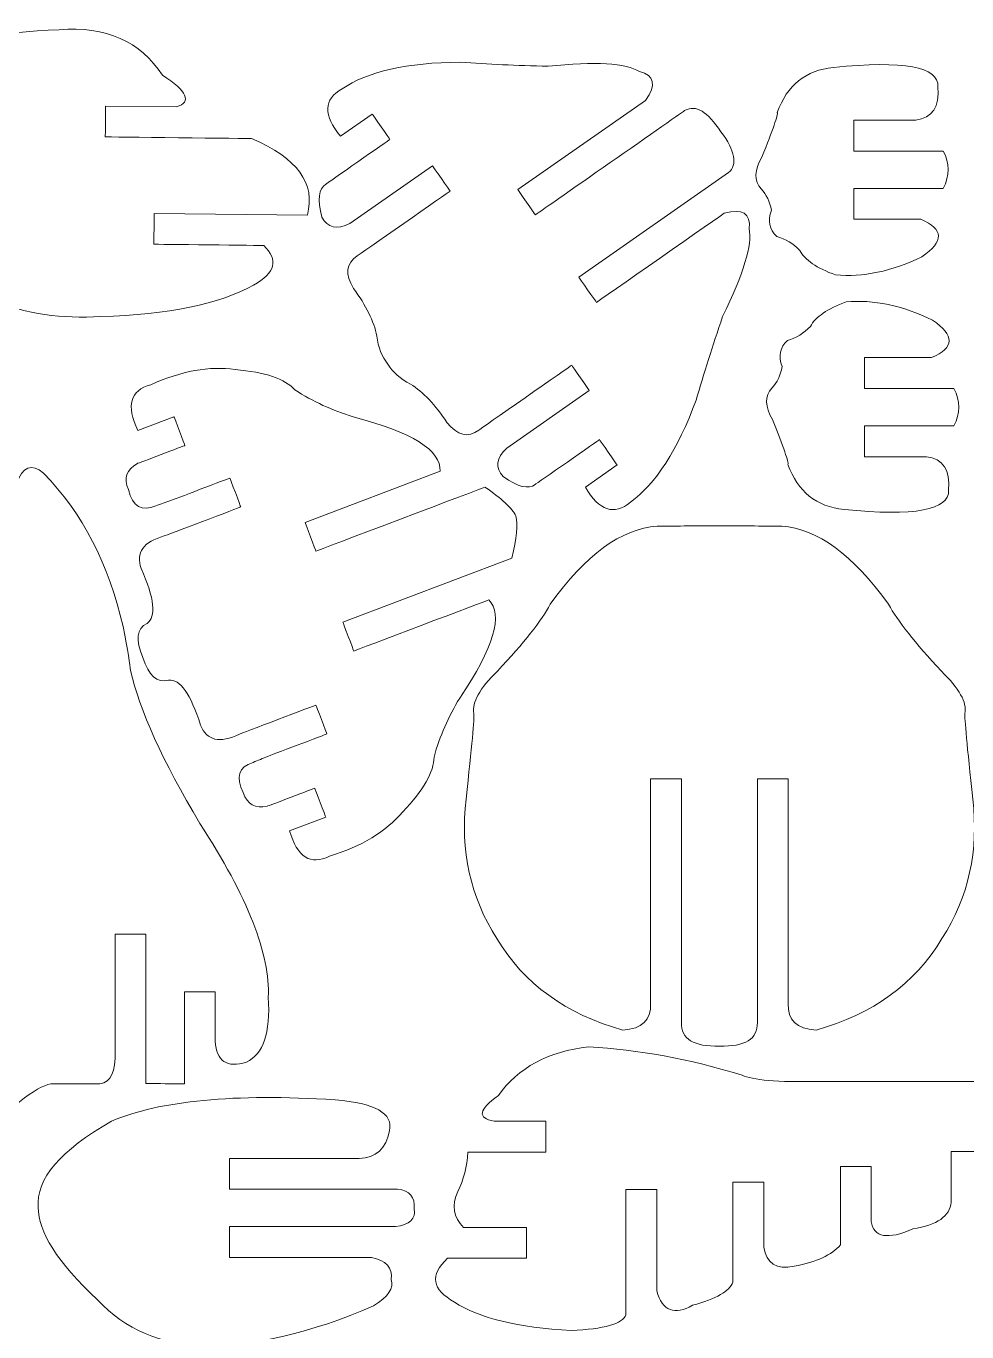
# Model space of a CAD drawing. Header units: inches. Extents: x -288 to 1, y -75 to 219.
# Drawn here: x -219.1 to -134.6, y 101.5 to 218.7 of the extents above; entities that cross this region are included whole.
import ezdxf

# ---------------------------------------------------------------- set-up
doc = ezdxf.new("R2010")
doc.units = ezdxf.units.IN
doc.header["$MEASUREMENT"] = 0
doc.layers.add('Layer 1', color=7, linetype='Continuous')

msp = doc.modelspace()

# ---------------------------------------------------------------- linework, layer by layer
at = {"layer": 'Layer 1', "color": 1, "lineweight": 9}
for points, knots in [([(-205.6208, 211.4688), (-204.2231, 211.9169), (-204.6444, 212.8649), (-206.8851, 214.3128), (-206.8851, 214.3128), (-208.8675, 217.356), (-211.9574, 218.7175), (-216.1552, 218.3967), (-216.1552, 218.3967), (-221.4661, 218.1868), (-226.564, 217.3449), (-231.4497, 215.8712), (-231.4497, 215.8712), (-232.5081, 215.4179), (-234.3127, 215.2085), (-236.864, 215.2428)], [0, 0, 0, 0, 0.25, 0.25, 0.25, 0.25000001, 0.5, 0.5, 0.5, 0.50000001, 0.75, 0.75, 0.75, 0.75000001, 1, 1, 1, 1]), ([(-163.5024, 212.0515), (-162.5104, 213.4413), (-162.6905, 214.301), (-164.0435, 214.6314), (-164.0435, 214.6314), (-165.2705, 215.3961), (-168.0092, 215.558), (-172.2598, 215.1169), (-172.2598, 215.1169), (-175.0752, 215.1788), (-177.6964, 215.2981), (-180.1233, 215.4747), (-180.1233, 215.4747), (-184.9073, 215.4483), (-188.4506, 214.6512), (-190.7534, 213.083)], [0, 0, 0, 0, 0.25, 0.25, 0.25, 0.25000001, 0.5, 0.5, 0.5, 0.50000001, 0.75, 0.75, 0.75, 0.75000001, 1, 1, 1, 1]), ([(-138.7749, 201.3736), (-136.698, 200.5054), (-136.6658, 199.3833), (-138.6791, 198.0078), (-138.6791, 198.0078), (-141.3952, 196.6952), (-143.9837, 196.1508), (-146.4446, 196.3749), (-146.4446, 196.3749), (-148.1223, 196.9829), (-149.193, 197.7196), (-149.6563, 198.5841), (-149.6563, 198.5841), (-150.2475, 199.1924), (-150.9346, 199.6087), (-151.7174, 199.8329), (-151.7174, 199.8329), (-152.3887, 200.4573), (-152.5485, 201.2419), (-152.1968, 202.1862), (-152.1968, 202.1862), (-152.3406, 202.9544), (-152.6443, 203.595), (-153.1077, 204.1074), (-153.1077, 204.1074), (-153.7628, 204.8276), (-153.7467, 205.7721), (-153.0596, 206.9411), (-153.0596, 206.9411), (-152.0534, 209.4383), (-151.5897, 210.7832), (-151.6695, 210.9755), (-151.6695, 210.9755), (-150.791, 213.4084), (-149.113, 214.7533), (-146.6363, 215.0096), (-146.6363, 215.0096), (-140.309, 215.6498), (-137.1771, 215.0737), (-137.241, 213.2807), (-137.241, 213.2807), (-137.0882, 211.4663), (-137.7521, 210.463), (-139.2332, 210.2707)], [0, 0, 0, 0, 0.09090909, 0.09090909, 0.09090909, 0.0909091, 0.18181818, 0.18181818, 0.18181818, 0.18181819, 0.27272727, 0.27272727, 0.27272727, 0.27272728, 0.36363636, 0.36363636, 0.36363636, 0.36363637, 0.45454545, 0.45454545, 0.45454545, 0.45454546, 0.54545455, 0.54545455, 0.54545455, 0.54545456, 0.63636364, 0.63636364, 0.63636364, 0.63636365, 0.72727273, 0.72727273, 0.72727273, 0.72727274, 0.81818182, 0.81818182, 0.81818182, 0.81818183, 0.90909091, 0.90909091, 0.90909091, 0.90909092, 1, 1, 1, 1]), ([(-205.6208, 211.4688), (-205.6208, 211.4688), (-211.9825, 211.5399), (-211.9825, 211.5399), (-211.9825, 211.5399), (-211.9825, 211.5399), (-212.0138, 208.7703), (-212.0138, 208.7703), (-212.0138, 208.7703), (-212.0138, 208.7703), (-198.8821, 208.6237), (-198.8821, 208.6237)], [0, 0, 0, 0, 0.33333333, 0.33333333, 0.33333333, 0.33333334, 0.66666667, 0.66666667, 0.66666667, 0.66666668, 1, 1, 1, 1]), ([(-163.5024, 212.0515), (-163.5024, 212.0515), (-174.9782, 204.0426), (-174.9782, 204.0426), (-174.9782, 204.0426), (-174.9782, 204.0426), (-173.3938, 201.7724), (-173.3938, 201.7724), (-173.3938, 201.7724), (-173.3938, 201.7724), (-159.9487, 211.1558), (-159.9487, 211.1558)], [0, 0, 0, 0, 0.33333333, 0.33333333, 0.33333333, 0.33333334, 0.66666667, 0.66666667, 0.66666667, 0.66666668, 1, 1, 1, 1]), ([(-190.8862, 208.8256), (-190.8862, 208.8256), (-188.037, 210.814), (-188.037, 210.814), (-188.037, 210.814), (-188.037, 210.814), (-186.4526, 208.5438), (-186.4526, 208.5438), (-186.4526, 208.5438), (-186.4526, 208.5438), (-192.2162, 204.5214), (-192.2162, 204.5214)], [0, 0, 0, 0, 0.33333333, 0.33333333, 0.33333333, 0.33333334, 0.66666667, 0.66666667, 0.66666667, 0.66666668, 1, 1, 1, 1]), ([(-136.7616, 207.5022), (-136.7616, 207.5022), (-144.7935, 207.5022), (-144.7935, 207.5022), (-144.7935, 207.5022), (-144.7935, 207.5022), (-144.7935, 210.2707), (-144.7935, 210.2707), (-144.7935, 210.2707), (-144.7935, 210.2707), (-139.2332, 210.2707), (-139.2332, 210.2707)], [0, 0, 0, 0, 0.33333333, 0.33333333, 0.33333333, 0.33333334, 0.66666667, 0.66666667, 0.66666667, 0.66666668, 1, 1, 1, 1]), ([(-190.047, 200.9939), (-190.047, 200.9939), (-182.6294, 206.1705), (-182.6294, 206.1705), (-182.6294, 206.1705), (-182.6294, 206.1705), (-181.045, 203.9002), (-181.045, 203.9002), (-181.045, 203.9002), (-181.045, 203.9002), (-189.3884, 198.0775), (-189.3884, 198.0775)], [0, 0, 0, 0, 0.33333333, 0.33333333, 0.33333333, 0.33333334, 0.66666667, 0.66666667, 0.66666667, 0.66666668, 1, 1, 1, 1]), ([(-156.0461, 205.5637), (-156.0461, 205.5637), (-169.4914, 196.1807), (-169.4914, 196.1807), (-169.4914, 196.1807), (-169.4914, 196.1807), (-167.907, 193.9104), (-167.907, 193.9104), (-167.907, 193.9104), (-167.907, 193.9104), (-156.4312, 201.9192), (-156.4312, 201.9192)], [0, 0, 0, 0, 0.33333333, 0.33333333, 0.33333333, 0.33333334, 0.66666667, 0.66666667, 0.66666667, 0.66666668, 1, 1, 1, 1]), ([(-192.2162, 204.5214), (-192.8589, 204.1275), (-192.9727, 203.1438), (-192.5582, 201.5704), (-192.5582, 201.5704), (-192.04, 200.6041), (-191.2028, 200.4118), (-190.047, 200.9939)], [0, 0, 0, 0, 0.5, 0.5, 0.5, 0.50000001, 1, 1, 1, 1]), ([(-138.7749, 201.3736), (-138.7749, 201.3736), (-144.7935, 201.3736), (-144.7935, 201.3736), (-144.7935, 201.3736), (-144.7935, 201.3736), (-144.7935, 204.1421), (-144.7935, 204.1421), (-144.7935, 204.1421), (-144.7935, 204.1421), (-136.7616, 204.1421), (-136.7616, 204.1421)], [0, 0, 0, 0, 0.33333333, 0.33333333, 0.33333333, 0.33333334, 0.66666667, 0.66666667, 0.66666667, 0.66666668, 1, 1, 1, 1]), ([(-193.8697, 201.7456), (-193.8697, 201.7456), (-207.6256, 201.8992), (-207.6256, 201.8992), (-207.6256, 201.8992), (-207.6256, 201.8992), (-207.657, 199.1297), (-207.657, 199.1297), (-207.657, 199.1297), (-207.657, 199.1297), (-197.7901, 199.0195), (-197.7901, 199.0195)], [0, 0, 0, 0, 0.33333333, 0.33333333, 0.33333333, 0.33333334, 0.66666667, 0.66666667, 0.66666667, 0.66666668, 1, 1, 1, 1]), ([(-156.4312, 201.9192), (-154.7845, 202.3709), (-154.0397, 201.9052), (-154.1963, 200.5214), (-154.1963, 200.5214), (-153.9017, 199.1059), (-154.6945, 196.4794), (-156.5748, 192.6418), (-156.5748, 192.6418), (-157.4879, 189.9779), (-158.28, 187.4765), (-158.9515, 185.1376), (-158.9515, 185.1376), (-160.6264, 180.6563), (-162.5969, 177.6055), (-164.8632, 175.985)], [0, 0, 0, 0, 0.25, 0.25, 0.25, 0.25000001, 0.5, 0.5, 0.5, 0.50000001, 0.75, 0.75, 0.75, 0.75000001, 1, 1, 1, 1]), ([(-197.7901, 199.0195), (-196.4281, 197.7455), (-196.7297, 196.5618), (-198.6946, 195.4687), (-198.6946, 195.4687), (-201.7718, 193.7446), (-206.3444, 192.8045), (-212.4128, 192.6483), (-212.4128, 192.6483), (-215.9199, 192.416), (-219.1218, 192.8723), (-222.0188, 194.0172)], [0, 0, 0, 0, 0.33333333, 0.33333333, 0.33333333, 0.33333334, 0.66666667, 0.66666667, 0.66666667, 0.66666668, 1, 1, 1, 1]), ([(-189.3884, 198.0775), (-190.4005, 197.4158), (-190.5126, 196.4433), (-189.7243, 195.1597), (-189.7243, 195.1597), (-188.6034, 193.6376), (-187.9031, 192.2147), (-187.6238, 190.8916), (-187.6238, 190.8916), (-187.5088, 189.8592), (-187.1775, 189.0209), (-186.6304, 188.3771)], [0, 0, 0, 0, 0.33333333, 0.33333333, 0.33333333, 0.33333334, 0.66666667, 0.66666667, 0.66666667, 0.66666668, 1, 1, 1, 1]), ([(-137.8163, 188.9537), (-135.7394, 189.8219), (-135.7073, 190.944), (-137.7206, 192.3195), (-137.7206, 192.3195), (-140.4367, 193.6321), (-143.0251, 194.1765), (-145.486, 193.9524), (-145.486, 193.9524), (-147.1638, 193.3444), (-148.2345, 192.6077), (-148.6977, 191.7432), (-148.6977, 191.7432), (-149.289, 191.1349), (-149.976, 190.7186), (-150.7588, 190.4944), (-150.7588, 190.4944), (-151.4301, 189.87), (-151.5899, 189.0854), (-151.2382, 188.1411), (-151.2382, 188.1411), (-151.3821, 187.3729), (-151.6857, 186.7323), (-152.1491, 186.2199), (-152.1491, 186.2199), (-152.8043, 185.4997), (-152.7881, 184.5552), (-152.101, 183.3862), (-152.101, 183.3862), (-151.0948, 180.889), (-150.6312, 179.5441), (-150.711, 179.3518), (-150.711, 179.3518), (-149.8324, 176.9189), (-148.1545, 175.574), (-145.6778, 175.3177), (-145.6778, 175.3177), (-139.3504, 174.6775), (-136.2186, 175.2536), (-136.2824, 177.0466), (-136.2824, 177.0466), (-136.1296, 178.861), (-136.7935, 179.8643), (-138.2747, 180.0566)], [0, 0, 0, 0, 0.09090909, 0.09090909, 0.09090909, 0.0909091, 0.18181818, 0.18181818, 0.18181818, 0.18181819, 0.27272727, 0.27272727, 0.27272727, 0.27272728, 0.36363636, 0.36363636, 0.36363636, 0.36363637, 0.45454545, 0.45454545, 0.45454545, 0.45454546, 0.54545455, 0.54545455, 0.54545455, 0.54545456, 0.63636364, 0.63636364, 0.63636364, 0.63636365, 0.72727273, 0.72727273, 0.72727273, 0.72727274, 0.81818182, 0.81818182, 0.81818182, 0.81818183, 0.90909091, 0.90909091, 0.90909091, 0.90909092, 1, 1, 1, 1]), ([(-137.8163, 188.9537), (-137.8163, 188.9537), (-143.835, 188.9537), (-143.835, 188.9537), (-143.835, 188.9537), (-143.835, 188.9537), (-143.835, 186.1852), (-143.835, 186.1852), (-143.835, 186.1852), (-143.835, 186.1852), (-135.803, 186.1852), (-135.803, 186.1852)], [0, 0, 0, 0, 0.33333333, 0.33333333, 0.33333333, 0.33333334, 0.66666667, 0.66666667, 0.66666667, 0.66666668, 1, 1, 1, 1]), ([(-207.9268, 186.5118), (-205.1778, 187.7585), (-202.6555, 188.2132), (-200.36, 187.8762), (-200.36, 187.8762), (-197.6563, 187.6539), (-195.869, 187.0497), (-194.9987, 186.0642), (-194.9987, 186.0642), (-193.3661, 185.0083), (-191.6213, 184.2001), (-189.7648, 183.6397), (-189.7648, 183.6397), (-184.4464, 182.2558), (-181.8431, 180.6282), (-181.9555, 178.7571)], [0, 0, 0, 0, 0.25, 0.25, 0.25, 0.25000001, 0.5, 0.5, 0.5, 0.50000001, 0.75, 0.75, 0.75, 0.75000001, 1, 1, 1, 1]), ([(-178.4768, 182.4423), (-179.447, 181.7206), (-180.3985, 181.9508), (-181.3314, 183.1335), (-181.3314, 183.1335), (-182.3735, 184.7107), (-183.4674, 185.8588), (-184.613, 186.5774), (-184.613, 186.5774), (-185.5424, 187.0414), (-186.2149, 187.6416), (-186.6304, 188.3771)], [0, 0, 0, 0, 0.33333333, 0.33333333, 0.33333333, 0.33333334, 0.66666667, 0.66666667, 0.66666667, 0.66666668, 1, 1, 1, 1]), ([(-175.9667, 180.8181), (-175.9667, 180.8181), (-168.549, 185.9948), (-168.549, 185.9948), (-168.549, 185.9948), (-168.549, 185.9948), (-170.1334, 188.265), (-170.1334, 188.265), (-170.1334, 188.265), (-170.1334, 188.265), (-178.4768, 182.4423), (-178.4768, 182.4423)], [0, 0, 0, 0, 0.33333333, 0.33333333, 0.33333333, 0.33333334, 0.66666667, 0.66666667, 0.66666667, 0.66666668, 1, 1, 1, 1]), ([(-209.0961, 182.416), (-209.0961, 182.416), (-205.8473, 183.6478), (-205.8473, 183.6478), (-205.8473, 183.6478), (-205.8473, 183.6478), (-204.8659, 181.0591), (-204.8659, 181.0591), (-204.8659, 181.0591), (-204.8659, 181.0591), (-209.1301, 179.4424), (-209.1301, 179.4424)], [0, 0, 0, 0, 0.33333333, 0.33333333, 0.33333333, 0.33333334, 0.66666667, 0.66666667, 0.66666667, 0.66666668, 1, 1, 1, 1]), ([(-135.803, 182.8251), (-135.803, 182.8251), (-143.835, 182.8251), (-143.835, 182.8251), (-143.835, 182.8251), (-143.835, 182.8251), (-143.835, 180.0566), (-143.835, 180.0566), (-143.835, 180.0566), (-143.835, 180.0566), (-138.2747, 180.0566), (-138.2747, 180.0566)], [0, 0, 0, 0, 0.33333333, 0.33333333, 0.33333333, 0.33333334, 0.66666667, 0.66666667, 0.66666667, 0.66666668, 1, 1, 1, 1]), ([(-173.4039, 177.5652), (-173.9953, 177.0979), (-174.9579, 177.3304), (-176.2917, 178.2622), (-176.2917, 178.2622), (-177.02, 179.0819), (-176.9117, 179.9341), (-175.9667, 180.8181)], [0, 0, 0, 0, 0.5, 0.5, 0.5, 0.50000001, 1, 1, 1, 1]), ([(-168.905, 177.3289), (-168.905, 177.3289), (-166.0559, 179.3173), (-166.0559, 179.3173), (-166.0559, 179.3173), (-166.0559, 179.3173), (-167.6403, 181.5875), (-167.6403, 181.5875), (-167.6403, 181.5875), (-167.6403, 181.5875), (-173.4039, 177.5652), (-173.4039, 177.5652)], [0, 0, 0, 0, 0.33333333, 0.33333333, 0.33333333, 0.33333334, 0.66666667, 0.66666667, 0.66666667, 0.66666668, 1, 1, 1, 1]), ([(-220.0104, 177.5962), (-219.4416, 179.1566), (-218.6236, 179.4852), (-217.5564, 178.5807), (-217.5564, 178.5807), (-214.062, 174.9788), (-211.6828, 170.3841), (-210.419, 164.7968)], [0, 0, 0, 0, 0.5, 0.5, 0.5, 0.50000001, 1, 1, 1, 1]), ([(-209.1301, 179.4424), (-210.1109, 178.9125), (-210.3795, 178.131), (-209.9365, 177.0988), (-209.9365, 177.0988), (-209.5488, 175.5799), (-208.7316, 175.0951), (-207.4848, 175.6448)], [0, 0, 0, 0, 0.5, 0.5, 0.5, 0.50000001, 1, 1, 1, 1]), ([(-181.9555, 178.7571), (-181.9555, 178.7571), (-194.0799, 174.1602), (-194.0799, 174.1602), (-194.0799, 174.1602), (-194.0799, 174.1602), (-193.0984, 171.5715), (-193.0984, 171.5715), (-193.0984, 171.5715), (-193.0984, 171.5715), (-177.9202, 177.3263), (-177.9202, 177.3263)], [0, 0, 0, 0, 0.33333333, 0.33333333, 0.33333333, 0.33333334, 0.66666667, 0.66666667, 0.66666667, 0.66666668, 1, 1, 1, 1]), ([(-207.4848, 175.6448), (-207.0364, 175.8027), (-206.588, 175.9607), (-206.1398, 176.1187), (-206.1398, 176.1187), (-206.1398, 176.1187), (-200.8282, 178.1326), (-200.8282, 178.1326), (-200.8282, 178.1326), (-200.8282, 178.1326), (-199.8467, 175.544), (-199.8467, 175.544), (-199.8467, 175.544), (-199.8467, 175.544), (-206.7182, 172.9387), (-206.7182, 172.9387), (-206.7182, 172.9387), (-208.6049, 172.4123), (-209.2964, 171.4385), (-208.7925, 170.0172), (-208.7925, 170.0172), (-207.6007, 167.3249), (-207.4233, 165.6832), (-208.2608, 165.0924), (-208.2608, 165.0924), (-209.2085, 164.6113), (-209.3354, 163.5911), (-208.6416, 162.0324)], [0, 0, 0, 0, 0.14285714, 0.14285714, 0.14285714, 0.14285715, 0.28571429, 0.28571429, 0.28571429, 0.2857143, 0.42857143, 0.42857143, 0.42857143, 0.42857144, 0.57142857, 0.57142857, 0.57142857, 0.57142858, 0.71428571, 0.71428571, 0.71428571, 0.71428572, 0.85714286, 0.85714286, 0.85714286, 0.85714287, 1, 1, 1, 1]), ([(-163.0427, 130.9247), (-162.9801, 129.4679), (-163.8112, 128.6833), (-165.5368, 128.5712), (-165.5368, 128.5712), (-170.6498, 129.9959), (-174.4206, 132.7336), (-176.8493, 136.7842), (-176.8493, 136.7842), (-179.2358, 140.5073), (-180.1592, 144.6849), (-179.6191, 149.3172), (-179.6191, 149.3172), (-179.1023, 154.0581), (-178.866, 156.6206), (-178.9106, 157.004), (-178.9106, 157.004), (-179.1023, 157.9803), (-178.3991, 159.245), (-176.8014, 160.798), (-176.8014, 160.798), (-174.4206, 163.3436), (-172.8386, 165.3449), (-172.0558, 166.8017), (-172.0558, 166.8017), (-168.8603, 171.2522), (-165.6645, 173.5893), (-162.4688, 173.8139), (-162.4688, 173.8139), (-160.6009, 173.8297), (-158.7328, 173.8459), (-156.8649, 173.8618)], [0, 0, 0, 0, 0.125, 0.125, 0.125, 0.12500001, 0.25, 0.25, 0.25, 0.25000001, 0.375, 0.375, 0.375, 0.37500001, 0.5, 0.5, 0.5, 0.50000001, 0.625, 0.625, 0.625, 0.62500001, 0.75, 0.75, 0.75, 0.75000001, 0.875, 0.875, 0.875, 0.87500001, 1, 1, 1, 1]), ([(-150.687, 130.9247), (-150.7497, 129.4679), (-149.9186, 128.6833), (-148.193, 128.5712), (-148.193, 128.5712), (-143.08, 129.9959), (-139.3092, 132.7336), (-136.8805, 136.7842), (-136.8805, 136.7842), (-134.4939, 140.5073), (-133.5706, 144.6849), (-134.1107, 149.3172), (-134.1107, 149.3172), (-134.6274, 154.0581), (-134.8637, 156.6206), (-134.8192, 157.004), (-134.8192, 157.004), (-134.6274, 157.9803), (-135.3307, 159.245), (-136.9284, 160.798), (-136.9284, 160.798), (-139.3092, 163.3436), (-140.8911, 165.3449), (-141.6739, 166.8017), (-141.6739, 166.8017), (-144.8694, 171.2522), (-148.0653, 173.5893), (-151.261, 173.8139), (-151.261, 173.8139), (-153.1289, 173.8297), (-154.997, 173.8459), (-156.8649, 173.8618)], [0, 0, 0, 0, 0.125, 0.125, 0.125, 0.12500001, 0.25, 0.25, 0.25, 0.25000001, 0.375, 0.375, 0.375, 0.37500001, 0.5, 0.5, 0.5, 0.50000001, 0.625, 0.625, 0.625, 0.62500001, 0.75, 0.75, 0.75, 0.75000001, 0.875, 0.875, 0.875, 0.87500001, 1, 1, 1, 1]), ([(-175.5028, 170.9504), (-175.5028, 170.9504), (-190.681, 165.1956), (-190.681, 165.1956), (-190.681, 165.1956), (-190.681, 165.1956), (-189.6996, 162.607), (-189.6996, 162.607), (-189.6996, 162.607), (-189.6996, 162.607), (-177.5751, 167.204), (-177.5751, 167.204)], [0, 0, 0, 0, 0.33333333, 0.33333333, 0.33333333, 0.33333334, 0.66666667, 0.66666667, 0.66666667, 0.66666668, 1, 1, 1, 1]), ([(-191.8767, 144.1799), (-188.9923, 145.0691), (-186.8025, 146.401), (-185.3075, 148.1751), (-185.3075, 148.1751), (-183.4308, 150.1341), (-182.4933, 151.7714), (-182.4952, 153.0862), (-182.4952, 153.0862), (-181.973, 154.959), (-181.2026, 156.7208), (-180.1844, 158.3712), (-180.1844, 158.3712), (-177.1203, 162.9333), (-176.2505, 165.8778), (-177.5751, 167.204)], [0, 0, 0, 0, 0.25, 0.25, 0.25, 0.25000001, 0.5, 0.5, 0.5, 0.50000001, 0.75, 0.75, 0.75, 0.75000001, 1, 1, 1, 1]), ([(-210.419, 164.7968), (-210.0035, 162.6513), (-209.78, 161.3385), (-209.7479, 160.8584), (-209.7479, 160.8584), (-208.9488, 157.3044), (-206.8716, 152.7256), (-203.5164, 147.1225), (-203.5164, 147.1225), (-199.234, 140.5423), (-197.1886, 135.3394), (-197.3805, 131.5133), (-197.3805, 131.5133), (-197.1729, 128.3273), (-197.828, 126.3902), (-199.3459, 125.7019)], [0, 0, 0, 0, 0.25, 0.25, 0.25, 0.25000001, 0.5, 0.5, 0.5, 0.50000001, 0.75, 0.75, 0.75, 0.75000001, 1, 1, 1, 1]), ([(-198.7507, 152.6087), (-198.3103, 152.7877), (-197.8699, 152.9668), (-197.4296, 153.1456), (-197.4296, 153.1456), (-197.4296, 153.1456), (-192.118, 155.1595), (-192.118, 155.1595), (-192.118, 155.1595), (-192.118, 155.1595), (-193.0995, 157.7481), (-193.0995, 157.7481), (-193.0995, 157.7481), (-193.0995, 157.7481), (-199.9709, 155.1428), (-199.9709, 155.1428), (-199.9709, 155.1428), (-201.7324, 154.286), (-202.8957, 154.5566), (-203.4608, 155.9547), (-203.4608, 155.9547), (-204.3534, 158.7604), (-205.309, 160.107), (-206.3278, 159.994), (-206.3278, 159.994), (-207.3562, 159.7259), (-208.1276, 160.4055), (-208.6416, 162.0324)], [0, 0, 0, 0, 0.14285714, 0.14285714, 0.14285714, 0.14285715, 0.28571429, 0.28571429, 0.28571429, 0.2857143, 0.42857143, 0.42857143, 0.42857143, 0.42857144, 0.57142857, 0.57142857, 0.57142857, 0.57142858, 0.71428571, 0.71428571, 0.71428571, 0.71428572, 0.85714286, 0.85714286, 0.85714286, 0.85714287, 1, 1, 1, 1]), ([(-197.4646, 148.6745), (-198.5501, 148.4209), (-199.2693, 148.8278), (-199.6221, 149.8943), (-199.6221, 149.8943), (-200.3388, 151.2884), (-200.0484, 152.1932), (-198.7506, 152.6083)], [0, 0, 0, 0, 0.5, 0.5, 0.5, 0.50000001, 1, 1, 1, 1]), ([(-195.4676, 146.4709), (-195.4676, 146.4709), (-192.2188, 147.7026), (-192.2188, 147.7026), (-192.2188, 147.7026), (-192.2188, 147.7026), (-193.2003, 150.2913), (-193.2003, 150.2913), (-193.2003, 150.2913), (-193.2003, 150.2913), (-197.4646, 148.6745), (-197.4646, 148.6745)], [0, 0, 0, 0, 0.33333333, 0.33333333, 0.33333333, 0.33333334, 0.66666667, 0.66666667, 0.66666667, 0.66666668, 1, 1, 1, 1]), ([(-163.0427, 130.9247), (-163.0427, 130.9247), (-163.0427, 151.1428), (-163.0427, 151.1428), (-163.0427, 151.1428), (-163.0427, 151.1428), (-160.2743, 151.1428), (-160.2743, 151.1428), (-160.2743, 151.1428), (-160.2743, 151.1428), (-160.2745, 129.2439), (-160.2745, 129.2439)], [0, 0, 0, 0, 0.33333333, 0.33333333, 0.33333333, 0.33333334, 0.66666667, 0.66666667, 0.66666667, 0.66666668, 1, 1, 1, 1]), ([(-153.4553, 129.2439), (-153.4553, 129.2439), (-153.4555, 151.1428), (-153.4555, 151.1428), (-153.4555, 151.1428), (-153.4555, 151.1428), (-150.687, 151.1428), (-150.687, 151.1428), (-150.687, 151.1428), (-150.687, 151.1428), (-150.687, 130.9247), (-150.687, 130.9247)], [0, 0, 0, 0, 0.33333333, 0.33333333, 0.33333333, 0.33333334, 0.66666667, 0.66666667, 0.66666667, 0.66666668, 1, 1, 1, 1]), ([(-208.3662, 123.7807), (-208.3662, 123.7807), (-208.3662, 137.1855), (-208.3662, 137.1855), (-208.3662, 137.1855), (-208.3662, 137.1855), (-211.1347, 137.1855), (-211.1347, 137.1855), (-211.1347, 137.1855), (-211.1347, 137.1855), (-211.1347, 126.0141), (-211.1347, 126.0141)], [0, 0, 0, 0, 0.33333333, 0.33333333, 0.33333333, 0.33333334, 0.66666667, 0.66666667, 0.66666667, 0.66666668, 1, 1, 1, 1]), ([(-202.1382, 127.5751), (-202.1382, 127.5751), (-202.138, 131.9983), (-202.138, 131.9983), (-202.138, 131.9983), (-202.138, 131.9983), (-204.9064, 131.9983), (-204.9064, 131.9983), (-204.9064, 131.9983), (-204.9064, 131.9983), (-204.9064, 123.7328), (-204.9064, 123.7328)], [0, 0, 0, 0, 0.33333333, 0.33333333, 0.33333333, 0.33333334, 0.66666667, 0.66666667, 0.66666667, 0.66666668, 1, 1, 1, 1]), ([(-177.0986, 120.3853), (-178.6352, 120.653), (-178.5073, 121.4237), (-176.7144, 122.698), (-176.7144, 122.698), (-174.9374, 125.2066), (-172.2318, 126.6607), (-168.5976, 127.0601), (-168.5976, 127.0601), (-164.1576, 126.8257), (-159.5709, 125.9814), (-154.837, 124.5275), (-154.837, 124.5275), (-153.9113, 124.0806), (-151.6452, 123.8891), (-148.0381, 123.953), (-148.0381, 123.953), (-140.7284, 123.953), (-133.4188, 123.953), (-126.1091, 123.953), (-126.1091, 123.953), (-125.0682, 123.8806), (-124.3584, 123.6859), (-123.9796, 123.3693), (-123.9796, 123.3693), (-123.0991, 122.8741), (-121.8023, 123.0497), (-120.0893, 123.8963), (-120.0893, 123.8963), (-118.9367, 124.6316), (-118.0402, 124.5997), (-117.3997, 123.8006), (-117.3997, 123.8006), (-117.0314, 122.762), (-116.183, 122.0747), (-114.8543, 121.7394), (-114.8543, 121.7394), (-113.9735, 121.516), (-112.3565, 120.9085), (-110.0034, 119.9178), (-110.0034, 119.9178), (-108.7385, 119.5025), (-107.0578, 119.1508), (-104.9605, 118.8631), (-104.9605, 118.8631), (-102.1268, 117.8697), (-100.4779, 116.7541), (-100.0137, 115.5168)], [0, 0, 0, 0, 0.08333333, 0.08333333, 0.08333333, 0.08333334, 0.16666667, 0.16666667, 0.16666667, 0.16666668, 0.25, 0.25, 0.25, 0.25000001, 0.33333333, 0.33333333, 0.33333333, 0.33333334, 0.41666667, 0.41666667, 0.41666667, 0.41666668, 0.5, 0.5, 0.5, 0.50000001, 0.58333333, 0.58333333, 0.58333333, 0.58333334, 0.66666667, 0.66666667, 0.66666667, 0.66666668, 0.75, 0.75, 0.75, 0.75000001, 0.83333333, 0.83333333, 0.83333333, 0.83333334, 0.91666667, 0.91666667, 0.91666667, 0.91666668, 1, 1, 1, 1]), ([(-211.1347, 126.0141), (-211.181, 124.4372), (-211.7717, 123.6768), (-212.9066, 123.7326), (-212.9066, 123.7326), (-214.0906, 123.7324), (-215.2747, 123.7324), (-216.4589, 123.7328)], [0, 0, 0, 0, 0.5, 0.5, 0.5, 0.50000001, 1, 1, 1, 1]), ([(-226.19, 118.2576), (-224.592, 118.2416), (-223.5054, 118.5776), (-222.9299, 119.2662), (-222.9299, 119.2662), (-219.6544, 122.4516), (-217.4974, 123.9407), (-216.4589, 123.7328)], [0, 0, 0, 0, 0.5, 0.5, 0.5, 0.50000001, 1, 1, 1, 1]), ([(-186.4922, 119.5221), (-186.141, 121.0911), (-187.7707, 122.0193), (-191.3815, 122.3077), (-191.3815, 122.3077), (-200.4094, 122.884), (-207.1044, 122.2437), (-211.4665, 120.3865), (-211.4665, 120.3865), (-216.0523, 117.7772), (-218.2413, 115.1997), (-218.0337, 112.6543), (-218.0337, 112.6543), (-218.0815, 110.4929), (-216.3079, 107.7231), (-212.7128, 104.3452), (-212.7128, 104.3452), (-210.2045, 101.6719), (-207.0246, 100.311), (-203.1736, 100.2628), (-203.1736, 100.2628), (-198.6678, 100.1668), (-193.5866, 101.3514), (-187.9301, 103.817), (-187.9301, 103.817), (-186.6043, 104.6335), (-186.0768, 105.4178), (-186.3481, 106.1703), (-186.3481, 106.1703), (-186.2045, 107.2388), (-186.7958, 107.8994), (-188.122, 108.1524)], [0, 0, 0, 0, 0.125, 0.125, 0.125, 0.12500001, 0.25, 0.25, 0.25, 0.25000001, 0.375, 0.375, 0.375, 0.37500001, 0.5, 0.5, 0.5, 0.50000001, 0.625, 0.625, 0.625, 0.62500001, 0.75, 0.75, 0.75, 0.75000001, 0.875, 0.875, 0.875, 0.87500001, 1, 1, 1, 1]), ([(-179.4517, 117.6169), (-179.4517, 117.6169), (-172.4581, 117.6169), (-172.4581, 117.6169), (-172.4581, 117.6169), (-172.4581, 117.6169), (-172.4581, 120.3853), (-172.4581, 120.3853), (-172.4581, 120.3853), (-172.4581, 120.3853), (-177.0986, 120.3853), (-177.0986, 120.3853)], [0, 0, 0, 0, 0.33333333, 0.33333333, 0.33333333, 0.33333334, 0.66666667, 0.66666667, 0.66666667, 0.66666668, 1, 1, 1, 1]), ([(-179.8361, 110.8462), (-180.7485, 111.7687), (-180.9247, 112.8433), (-180.3645, 114.0699), (-180.3645, 114.0699), (-179.8361, 115.1242), (-179.5319, 116.3066), (-179.4517, 117.6169)], [0, 0, 0, 0, 0.5, 0.5, 0.5, 0.50000001, 1, 1, 1, 1]), ([(-133.2969, 114.6448), (-133.2969, 114.6448), (-133.2969, 117.6546), (-133.2969, 117.6546), (-133.2969, 117.6546), (-133.2969, 117.6546), (-136.0654, 117.6546), (-136.0654, 117.6546), (-136.0654, 117.6546), (-136.0654, 117.6546), (-136.0654, 113.1109), (-136.0654, 113.1109)], [0, 0, 0, 0, 0.33333333, 0.33333333, 0.33333333, 0.33333334, 0.66666667, 0.66666667, 0.66666667, 0.66666668, 1, 1, 1, 1]), ([(-189.2244, 117.0495), (-189.2244, 117.0495), (-200.8676, 117.0495), (-200.8676, 117.0495), (-200.8676, 117.0495), (-200.8676, 117.0495), (-200.8676, 114.281), (-200.8676, 114.281), (-200.8676, 114.281), (-200.8676, 114.281), (-185.7732, 114.2809), (-185.7732, 114.2809)], [0, 0, 0, 0, 0.33333333, 0.33333333, 0.33333333, 0.33333334, 0.66666667, 0.66666667, 0.66666667, 0.66666668, 1, 1, 1, 1]), ([(-143.2388, 111.3855), (-143.2388, 111.3855), (-143.2388, 116.3101), (-143.2388, 116.3101), (-143.2388, 116.3101), (-143.2388, 116.3101), (-146.0073, 116.3101), (-146.0073, 116.3101), (-146.0073, 116.3101), (-146.0073, 116.3101), (-146.0073, 109.276), (-146.0073, 109.276)], [0, 0, 0, 0, 0.33333333, 0.33333333, 0.33333333, 0.33333334, 0.66666667, 0.66666667, 0.66666667, 0.66666668, 1, 1, 1, 1]), ([(-152.8922, 109.0843), (-152.8922, 109.0843), (-152.8924, 114.92), (-152.8924, 114.92), (-152.8924, 114.92), (-152.8924, 114.92), (-155.6609, 114.92), (-155.6609, 114.92), (-155.6609, 114.92), (-155.6609, 114.92), (-155.6609, 105.9206), (-155.6609, 105.9206)], [0, 0, 0, 0, 0.33333333, 0.33333333, 0.33333333, 0.33333334, 0.66666667, 0.66666667, 0.66666667, 0.66666668, 1, 1, 1, 1]), ([(-185.9649, 110.9209), (-184.6706, 111.1011), (-184.111, 111.6309), (-184.287, 112.5103), (-184.287, 112.5103), (-184.1753, 113.5846), (-184.6706, 114.1748), (-185.7732, 114.2809)], [0, 0, 0, 0, 0.5, 0.5, 0.5, 0.50000001, 1, 1, 1, 1]), ([(-162.498, 105.1537), (-162.498, 105.1537), (-162.498, 114.2489), (-162.498, 114.2489), (-162.498, 114.2489), (-162.498, 114.2489), (-165.2664, 114.2489), (-165.2664, 114.2489), (-165.2664, 114.2489), (-165.2664, 114.2489), (-165.2664, 102.9966), (-165.2664, 102.9966)], [0, 0, 0, 0, 0.33333333, 0.33333333, 0.33333333, 0.33333334, 0.66666667, 0.66666667, 0.66666667, 0.66666668, 1, 1, 1, 1]), ([(-136.0654, 113.1109), (-136.1625, 111.8647), (-137.3052, 111.0657), (-139.4927, 110.7142), (-139.4927, 110.7142), (-141.7656, 109.7235), (-143.0144, 109.9471), (-143.2388, 111.3855)], [0, 0, 0, 0, 0.5, 0.5, 0.5, 0.50000001, 1, 1, 1, 1]), ([(-185.9649, 110.9209), (-185.9649, 110.9209), (-200.8676, 110.9209), (-200.8676, 110.9209), (-200.8676, 110.9209), (-200.8676, 110.9209), (-200.8676, 108.1524), (-200.8676, 108.1524), (-200.8676, 108.1524), (-200.8676, 108.1524), (-188.122, 108.1524), (-188.122, 108.1524)], [0, 0, 0, 0, 0.33333333, 0.33333333, 0.33333333, 0.33333334, 0.66666667, 0.66666667, 0.66666667, 0.66666668, 1, 1, 1, 1]), ([(-181.277, 108.0777), (-181.277, 108.0777), (-174.1871, 108.0777), (-174.1871, 108.0777), (-174.1871, 108.0777), (-174.1871, 108.0777), (-174.1871, 110.8462), (-174.1871, 110.8462), (-174.1871, 110.8462), (-174.1871, 110.8462), (-179.8361, 110.8462), (-179.8361, 110.8462)], [0, 0, 0, 0, 0.33333333, 0.33333333, 0.33333333, 0.33333334, 0.66666667, 0.66666667, 0.66666667, 0.66666668, 1, 1, 1, 1]), ([(-146.0073, 109.276), (-146.7607, 108.3815), (-148.1434, 107.7421), (-150.1549, 107.3587), (-150.1549, 107.3587), (-151.7394, 107.0393), (-152.652, 107.6143), (-152.8922, 109.0843)], [0, 0, 0, 0, 0.5, 0.5, 0.5, 0.50000001, 1, 1, 1, 1]), ([(-181.277, 108.0777), (-182.8938, 106.5759), (-182.6857, 105.2658), (-180.6526, 104.1469), (-180.6526, 104.1469), (-178.4435, 102.693), (-174.9535, 101.8461), (-170.1825, 101.6065), (-170.1825, 101.6065), (-167.2104, 101.7182), (-165.5718, 102.1815), (-165.2664, 102.9966)], [0, 0, 0, 0, 0.33333333, 0.33333333, 0.33333333, 0.33333334, 0.66666667, 0.66666667, 0.66666667, 0.66666668, 1, 1, 1, 1]), ([(-162.498, 105.1537), (-161.9695, 103.3483), (-160.8969, 102.9166), (-159.2799, 103.8594), (-159.2799, 103.8594), (-157.1568, 104.4505), (-155.9505, 105.1376), (-155.6609, 105.9206)], [0, 0, 0, 0, 0.5, 0.5, 0.5, 0.50000001, 1, 1, 1, 1])]:
    msp.add_open_spline(points, degree=3, knots=knots, dxfattribs=at)
for points in [[(-190.8862, 208.8256), (-192.4663, 210.7265), (-192.422, 212.1456), (-190.7534, 213.083)], [(-156.7371, 209.2393), (-157.9173, 211.0416), (-158.9876, 211.6805), (-159.9487, 211.1558)], [(-156.7371, 209.2393), (-155.4525, 207.5098), (-155.222, 206.2848), (-156.0461, 205.5637)], [(-193.8697, 201.7456), (-193.1014, 204.5786), (-194.7722, 206.8715), (-198.8821, 208.6237)], [(-136.7616, 207.5022), (-136.1867, 206.4012), (-136.1867, 205.2811), (-136.7616, 204.1421)], [(-209.0961, 182.416), (-210.1637, 184.6454), (-209.7739, 186.0107), (-207.9268, 186.5118)], [(-135.803, 182.8251), (-135.2281, 183.9261), (-135.2281, 185.0462), (-135.803, 186.1852)], [(-177.9202, 177.3263), (-176.4153, 176.2929), (-175.4887, 175.4288), (-175.1397, 174.7341)], [(-168.905, 177.3289), (-167.6659, 175.1901), (-166.3186, 174.7421), (-164.8632, 175.985)], [(-175.5028, 170.9504), (-175.0614, 172.7218), (-174.9405, 173.9831), (-175.1399, 174.7345)], [(-195.4676, 146.4709), (-194.7887, 144.0941), (-193.5918, 143.3304), (-191.8767, 144.1799)], [(-156.8649, 127.1305), (-159.1738, 127.0665), (-160.3105, 127.7709), (-160.2745, 129.2439)], [(-156.8649, 127.1305), (-154.556, 127.0665), (-153.4193, 127.7709), (-153.4553, 129.2439)], [(-199.3459, 125.7019), (-201.0996, 125.142), (-202.0303, 125.7664), (-202.1382, 127.5751)], [(-208.3662, 123.7807), (-207.213, 123.7646), (-206.0596, 123.7486), (-204.9064, 123.7328)], [(-189.2244, 117.0495), (-187.7063, 117.0886), (-186.7954, 117.9129), (-186.4922, 119.5221)]]:
    msp.add_open_spline(points, degree=3, dxfattribs=at)

doc.saveas('drawing.dxf')
